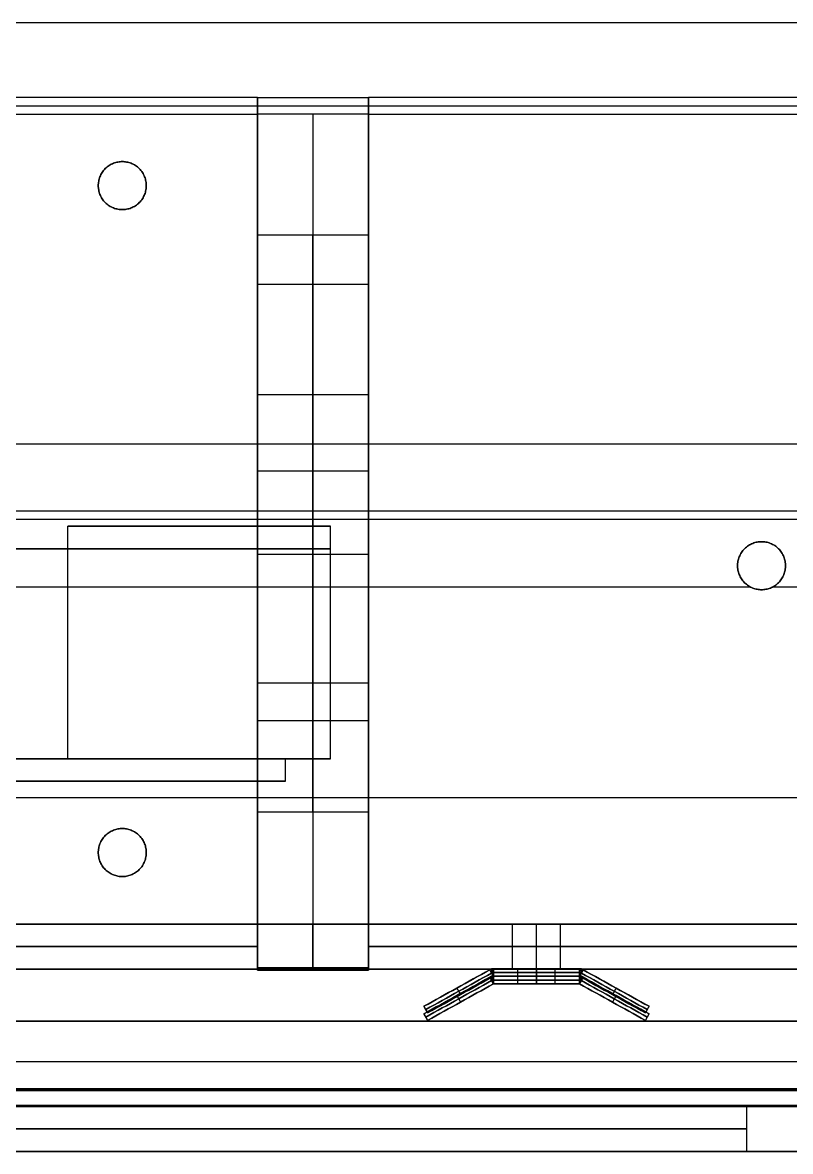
# Model space of a CAD drawing. Header units: millimetres. Extents: x 0 to 665, y 182 to 367.
# Drawn here: x 584.4 to 635.6, y 226.6 to 301.8 of the extents above; entities that cross this region are included whole.
import ezdxf

# ---------------------------------------------------------------- set-up
doc = ezdxf.new("R2010")
doc.units = ezdxf.units.MM
doc.header["$MEASUREMENT"] = 0
for name, color, linetype, true_color in [('Display Bracket', 254, 'Continuous', 0xd1d1ff), ('Inner Mount$booleaned (inner mount)', 18, 'Continuous', 0x000000), ('Outer Case$booleaned (outer)', 251, 'Continuous', 0x4a4a4a), ('Raspberry Pi', 128, 'Continuous', 0x005431), ('Screen', 178, 'Continuous', 0x000054)]:
    doc.layers.add(name, color=color, linetype=linetype, true_color=true_color)

msp = doc.modelspace()

# ---------------------------------------------------------------- linework, layer by layer
at = {"layer": 'Display Bracket'}
for p, q in [((615.644, 238.751, -31.5), (615.78, 238.505, -31.5)), ((615.659, 238.755, -38.5), (615.659, 238.473, -38.5)), ((621.658, 238.751, -38.5), (621.521, 238.505, -38.5)), ((621.643, 238.755, -31.5), (621.643, 238.473, -31.5)), ((615.78, 238.505, -38.5), (615.642, 238.505, -38.5)), ((615.78, 238.005, 27.5), (615.642, 238.005, 27.5)), ((615.644, 238.251, 34.5), (615.78, 238.005, 34.5)), ((615.659, 238.473, -31.5), (615.78, 238.541, -31.5)), ((615.659, 238.255, 27.5), (615.659, 237.973, 27.5)), ((615.659, 237.973, 34.5), (615.78, 238.041, 34.5)), ((621.643, 238.473, -38.5), (621.521, 238.541, -38.5)), ((621.521, 238.505, -31.5), (621.66, 238.505, -31.5)), ((621.658, 238.251, 27.5), (621.521, 238.005, 27.5)), ((621.643, 237.973, 27.5), (621.521, 238.041, 27.5)), ((621.521, 238.005, 34.5), (621.66, 238.005, 34.5)), ((621.643, 238.255, 34.5), (621.643, 237.973, 34.5))]:
    msp.add_line(p, q, dxfattribs=at)
for points, degree in [([(611.151, 236.255, -35), (612.651, 237.088, -35), (614.151, 237.922, -35), (615.651, 238.755, -35)], 3), ([(611.151, 236.255, -31.5), (612.613, 237.067, -31.5), (614.075, 237.88, -31.5), (615.538, 238.692, -31.5)], 3), ([(615.538, 238.692, -38.5), (614.075, 237.88, -38.5), (612.613, 237.067, -38.5), (611.151, 236.255, -38.5)], 3), ([(615.651, 238.755, -38.5), (615.613, 238.734, -38.5), (615.575, 238.713, -38.5), (615.538, 238.692, -38.5)], 3), ([(615.538, 238.692, -31.5), (615.575, 238.713, -31.5), (615.613, 238.734, -31.5), (615.651, 238.755, -31.5)], 3), ([(615.538, 238.692, -31.5), (615.659, 238.473, -31.5), (615.78, 238.255, -31.5)], 2), ([(615.78, 238.255, -38.5), (615.659, 238.473, -38.5), (615.538, 238.692, -38.5)], 2), ([(615.651, 238.755, -31.5), (615.694, 238.755, -31.5), (615.737, 238.755, -31.5), (615.78, 238.755, -31.5)], 3), ([(615.651, 238.755, -31.5), (615.651, 238.755, -35), (615.651, 238.755, -38.5)], 2), ([(615.78, 238.755, -38.5), (615.737, 238.755, -38.5), (615.694, 238.755, -38.5), (615.651, 238.755, -38.5)], 3), ([(615.651, 238.755, -35), (616.234, 238.755, -35), (616.818, 238.755, -35), (617.401, 238.755, -35)], 3), ([(615.78, 238.755, -31.5), (617.694, 238.755, -31.5), (619.608, 238.755, -31.5), (621.521, 238.755, -31.5)], 3), ([(615.78, 238.255, -31.5), (615.78, 238.505, -31.5), (615.78, 238.755, -31.5)], 2), ([(621.521, 238.755, -38.5), (619.608, 238.755, -38.5), (617.694, 238.755, -38.5), (615.78, 238.755, -38.5)], 3), ([(615.78, 238.755, -38.5), (615.78, 238.505, -38.5), (615.78, 238.255, -38.5)], 2), ([(617.401, 238.255, -35), (617.401, 238.505, -35), (617.401, 238.755, -35)], 2), ([(618.651, 238.755, -31.5), (618.651, 238.755, -32.625), (618.651, 238.755, -33.75)], 2), ([(618.651, 238.755, -36.25), (618.651, 238.755, -37.375), (618.651, 238.755, -38.5)], 2), ([(618.651, 238.755, -31.5), (618.651, 238.505, -31.5), (618.651, 238.255, -31.5)], 2), ([(618.651, 238.755, -38.5), (618.651, 238.505, -38.5), (618.651, 238.255, -38.5)], 2), ([(618.651, 238.255, -36.25), (618.651, 238.505, -36.25), (618.651, 238.755, -36.25)], 2), ([(618.651, 238.255, -33.75), (618.651, 238.505, -33.75), (618.651, 238.755, -33.75)], 2), ([(619.901, 238.755, -35), (620.484, 238.755, -35), (621.068, 238.755, -35), (621.651, 238.755, -35)], 3), ([(619.901, 238.255, -35), (619.901, 238.505, -35), (619.901, 238.755, -35)], 2), ([(621.651, 238.755, -38.5), (621.608, 238.755, -38.5), (621.565, 238.755, -38.5), (621.521, 238.755, -38.5)], 3), ([(621.521, 238.755, -31.5), (621.565, 238.755, -31.5), (621.608, 238.755, -31.5), (621.651, 238.755, -31.5)], 3), ([(621.521, 238.755, -31.5), (621.521, 238.505, -31.5), (621.521, 238.255, -31.5)], 2), ([(621.521, 238.255, -38.5), (621.521, 238.505, -38.5), (621.521, 238.755, -38.5)], 2), ([(621.521, 238.255, -31.5), (621.643, 238.473, -31.5), (621.764, 238.692, -31.5)], 2), ([(621.764, 238.692, -38.5), (621.643, 238.473, -38.5), (621.521, 238.255, -38.5)], 2), ([(621.651, 238.755, -31.5), (621.689, 238.734, -31.5), (621.726, 238.713, -31.5), (621.764, 238.692, -31.5)], 3), ([(621.651, 238.755, -31.5), (621.651, 238.755, -35), (621.651, 238.755, -38.5)], 2), ([(621.764, 238.692, -38.5), (621.726, 238.713, -38.5), (621.689, 238.734, -38.5), (621.651, 238.755, -38.5)], 3), ([(621.651, 238.755, -35), (623.151, 237.922, -35), (624.651, 237.088, -35), (626.151, 236.255, -35)], 3), ([(621.764, 238.692, -31.5), (623.226, 237.88, -31.5), (624.689, 237.067, -31.5), (626.151, 236.255, -31.5)], 3), ([(626.151, 236.255, -38.5), (624.689, 237.067, -38.5), (623.226, 237.88, -38.5), (621.764, 238.692, -38.5)], 3), ([(611.151, 235.755, 31), (612.651, 236.588, 31), (614.151, 237.422, 31), (615.651, 238.255, 31)], 3), ([(611.151, 235.755, 34.5), (612.613, 236.567, 34.5), (614.075, 237.38, 34.5), (615.538, 238.192, 34.5)], 3), ([(615.538, 238.192, 27.5), (614.075, 237.38, 27.5), (612.613, 236.567, 27.5), (611.151, 235.755, 27.5)], 3), ([(611.272, 236.036, -31.5), (612.735, 236.849, -31.5), (614.197, 237.661, -31.5), (615.659, 238.473, -31.5)], 3), ([(615.659, 238.473, -38.5), (614.197, 237.661, -38.5), (612.735, 236.849, -38.5), (611.272, 236.036, -38.5)], 3), ([(611.272, 235.536, 34.5), (612.735, 236.349, 34.5), (614.197, 237.161, 34.5), (615.659, 237.973, 34.5)], 3), ([(615.659, 237.973, 27.5), (614.197, 237.161, 27.5), (612.735, 236.349, 27.5), (611.272, 235.536, 27.5)], 3), ([(611.394, 235.818, -31.5), (612.856, 236.63, -31.5), (614.318, 237.443, -31.5), (615.78, 238.255, -31.5)], 3), ([(615.78, 238.255, -38.5), (614.318, 237.443, -38.5), (612.856, 236.63, -38.5), (611.394, 235.818, -38.5)], 3), ([(611.394, 235.818, -35), (612.856, 236.63, -35), (614.318, 237.443, -35), (615.78, 238.255, -35)], 3), ([(615.651, 238.255, 27.5), (615.613, 238.234, 27.5), (615.575, 238.213, 27.5), (615.538, 238.192, 27.5)], 3), ([(615.538, 238.192, 34.5), (615.575, 238.213, 34.5), (615.613, 238.234, 34.5), (615.651, 238.255, 34.5)], 3), ([(615.538, 238.192, 34.5), (615.659, 237.973, 34.5), (615.78, 237.755, 34.5)], 2), ([(615.78, 237.755, 27.5), (615.659, 237.973, 27.5), (615.538, 238.192, 27.5)], 2), ([(615.651, 238.255, 34.5), (615.694, 238.255, 34.5), (615.737, 238.255, 34.5), (615.78, 238.255, 34.5)], 3), ([(615.651, 238.255, 34.5), (615.651, 238.255, 31), (615.651, 238.255, 27.5)], 2), ([(615.78, 238.255, 27.5), (615.737, 238.255, 27.5), (615.694, 238.255, 27.5), (615.651, 238.255, 27.5)], 3), ([(615.651, 238.255, 31), (616.234, 238.255, 31), (616.818, 238.255, 31), (617.401, 238.255, 31)], 3), ([(615.78, 238.505, -31.5), (617.694, 238.505, -31.5), (619.608, 238.505, -31.5), (621.521, 238.505, -31.5)], 3), ([(621.521, 238.505, -38.5), (619.608, 238.505, -38.5), (617.694, 238.505, -38.5), (615.78, 238.505, -38.5)], 3), ([(615.78, 238.255, -31.5), (615.78, 238.255, -35), (615.78, 238.255, -38.5)], 2), ([(615.78, 238.255, -31.5), (617.694, 238.255, -31.5), (619.608, 238.255, -31.5), (621.521, 238.255, -31.5)], 3), ([(621.521, 238.255, -38.5), (619.608, 238.255, -38.5), (617.694, 238.255, -38.5), (615.78, 238.255, -38.5)], 3), ([(615.78, 238.255, -35), (616.321, 238.255, -35), (616.861, 238.255, -35), (617.401, 238.255, -35)], 3), ([(615.78, 238.255, 34.5), (617.694, 238.255, 34.5), (619.608, 238.255, 34.5), (621.521, 238.255, 34.5)], 3), ([(615.78, 237.755, 34.5), (615.78, 238.005, 34.5), (615.78, 238.255, 34.5)], 2), ([(621.521, 238.255, 27.5), (619.608, 238.255, 27.5), (617.694, 238.255, 27.5), (615.78, 238.255, 27.5)], 3), ([(615.78, 238.255, 27.5), (615.78, 238.005, 27.5), (615.78, 237.755, 27.5)], 2), ([(615.78, 238.005, 34.5), (617.694, 238.005, 34.5), (619.608, 238.005, 34.5), (621.521, 238.005, 34.5)], 3), ([(621.521, 238.005, 27.5), (619.608, 238.005, 27.5), (617.694, 238.005, 27.5), (615.78, 238.005, 27.5)], 3), ([(617.401, 237.755, 31), (617.401, 238.005, 31), (617.401, 238.255, 31)], 2), ([(618.651, 238.255, -31.5), (618.651, 238.255, -32.625), (618.651, 238.255, -33.75)], 2), ([(618.651, 238.255, -36.25), (618.651, 238.255, -37.375), (618.651, 238.255, -38.5)], 2), ([(618.651, 238.255, 34.5), (618.651, 238.255, 33.375), (618.651, 238.255, 32.25)], 2), ([(618.651, 238.255, 29.75), (618.651, 238.255, 28.625), (618.651, 238.255, 27.5)], 2), ([(618.651, 238.255, 34.5), (618.651, 238.005, 34.5), (618.651, 237.755, 34.5)], 2), ([(618.651, 238.255, 27.5), (618.651, 238.005, 27.5), (618.651, 237.755, 27.5)], 2), ([(618.651, 237.755, 29.75), (618.651, 238.005, 29.75), (618.651, 238.255, 29.75)], 2), ([(618.651, 237.755, 32.25), (618.651, 238.005, 32.25), (618.651, 238.255, 32.25)], 2), ([(619.901, 238.255, -35), (620.441, 238.255, -35), (620.981, 238.255, -35), (621.521, 238.255, -35)], 3), ([(619.901, 238.255, 31), (620.484, 238.255, 31), (621.068, 238.255, 31), (621.651, 238.255, 31)], 3), ([(619.901, 237.755, 31), (619.901, 238.005, 31), (619.901, 238.255, 31)], 2), ([(621.521, 238.255, -31.5), (621.521, 238.255, -35), (621.521, 238.255, -38.5)], 2), ([(625.908, 235.818, -38.5), (624.446, 236.63, -38.5), (622.984, 237.443, -38.5), (621.521, 238.255, -38.5)], 3), ([(621.521, 238.255, -31.5), (622.984, 237.443, -31.5), (624.446, 236.63, -31.5), (625.908, 235.818, -31.5)], 3), ([(621.521, 238.255, -35), (622.984, 237.443, -35), (624.446, 236.63, -35), (625.908, 235.818, -35)], 3), ([(621.651, 238.255, 27.5), (621.608, 238.255, 27.5), (621.565, 238.255, 27.5), (621.521, 238.255, 27.5)], 3), ([(621.521, 238.255, 34.5), (621.565, 238.255, 34.5), (621.608, 238.255, 34.5), (621.651, 238.255, 34.5)], 3), ([(621.521, 238.255, 34.5), (621.521, 238.005, 34.5), (621.521, 237.755, 34.5)], 2), ([(621.521, 237.755, 27.5), (621.521, 238.005, 27.5), (621.521, 238.255, 27.5)], 2), ([(621.521, 237.755, 34.5), (621.643, 237.973, 34.5), (621.764, 238.192, 34.5)], 2), ([(621.764, 238.192, 27.5), (621.643, 237.973, 27.5), (621.521, 237.755, 27.5)], 2), ([(621.643, 238.473, -31.5), (623.105, 237.661, -31.5), (624.567, 236.849, -31.5), (626.03, 236.036, -31.5)], 3), ([(626.03, 236.036, -38.5), (624.567, 236.849, -38.5), (623.105, 237.661, -38.5), (621.643, 238.473, -38.5)], 3), ([(621.643, 237.973, 34.5), (623.105, 237.161, 34.5), (624.567, 236.349, 34.5), (626.03, 235.536, 34.5)], 3), ([(626.03, 235.536, 27.5), (624.567, 236.349, 27.5), (623.105, 237.161, 27.5), (621.643, 237.973, 27.5)], 3), ([(621.651, 238.255, 34.5), (621.689, 238.234, 34.5), (621.726, 238.213, 34.5), (621.764, 238.192, 34.5)], 3), ([(621.651, 238.255, 34.5), (621.651, 238.255, 31), (621.651, 238.255, 27.5)], 2), ([(621.764, 238.192, 27.5), (621.726, 238.213, 27.5), (621.689, 238.234, 27.5), (621.651, 238.255, 27.5)], 3), ([(621.651, 238.255, 31), (623.151, 237.422, 31), (624.651, 236.588, 31), (626.151, 235.755, 31)], 3), ([(621.764, 238.192, 34.5), (623.226, 237.38, 34.5), (624.689, 236.567, 34.5), (626.151, 235.755, 34.5)], 3), ([(626.151, 235.755, 27.5), (624.689, 236.567, 27.5), (623.226, 237.38, 27.5), (621.764, 238.192, 27.5)], 3), ([(611.394, 235.318, 34.5), (612.856, 236.13, 34.5), (614.318, 236.943, 34.5), (615.78, 237.755, 34.5)], 3), ([(615.78, 237.755, 27.5), (614.318, 236.943, 27.5), (612.856, 236.13, 27.5), (611.394, 235.318, 27.5)], 3), ([(611.394, 235.318, 31), (612.856, 236.13, 31), (614.318, 236.943, 31), (615.78, 237.755, 31)], 3), ([(613.344, 237.473, -31.5), (613.466, 237.255, -31.5), (613.587, 237.036, -31.5)], 2), ([(613.344, 237.473, -38.5), (613.466, 237.255, -38.5), (613.587, 237.036, -38.5)], 2), ([(613.401, 237.505, -31.5), (613.401, 237.505, -35), (613.401, 237.505, -38.5)], 2), ([(613.644, 237.068, -31.5), (613.644, 237.068, -35), (613.644, 237.068, -38.5)], 2), ([(615.78, 237.755, 34.5), (615.78, 237.755, 31), (615.78, 237.755, 27.5)], 2), ([(615.78, 237.755, 34.5), (617.694, 237.755, 34.5), (619.608, 237.755, 34.5), (621.521, 237.755, 34.5)], 3), ([(621.521, 237.755, 27.5), (619.608, 237.755, 27.5), (617.694, 237.755, 27.5), (615.78, 237.755, 27.5)], 3), ([(615.78, 237.755, 31), (616.321, 237.755, 31), (616.861, 237.755, 31), (617.401, 237.755, 31)], 3), ([(618.651, 237.755, 34.5), (618.651, 237.755, 33.375), (618.651, 237.755, 32.25)], 2), ([(618.651, 237.755, 29.75), (618.651, 237.755, 28.625), (618.651, 237.755, 27.5)], 2), ([(619.901, 237.755, 31), (620.441, 237.755, 31), (620.981, 237.755, 31), (621.521, 237.755, 31)], 3), ([(621.521, 237.755, 34.5), (621.521, 237.755, 31), (621.521, 237.755, 27.5)], 2), ([(625.908, 235.318, 27.5), (624.446, 236.13, 27.5), (622.984, 236.943, 27.5), (621.521, 237.755, 27.5)], 3), ([(621.521, 237.755, 34.5), (622.984, 236.943, 34.5), (624.446, 236.13, 34.5), (625.908, 235.318, 34.5)], 3), ([(621.521, 237.755, 31), (622.984, 236.943, 31), (624.446, 236.13, 31), (625.908, 235.318, 31)], 3), ([(623.658, 237.068, -31.5), (623.658, 237.068, -35), (623.658, 237.068, -38.5)], 2), ([(623.958, 237.473, -31.5), (623.836, 237.255, -31.5), (623.715, 237.036, -31.5)], 2), ([(623.958, 237.473, -38.5), (623.836, 237.255, -38.5), (623.715, 237.036, -38.5)], 2), ([(623.901, 237.505, -31.5), (623.901, 237.505, -35), (623.901, 237.505, -38.5)], 2), ([(613.344, 236.973, 34.5), (613.466, 236.755, 34.5), (613.587, 236.536, 34.5)], 2), ([(613.344, 236.973, 27.5), (613.466, 236.755, 27.5), (613.587, 236.536, 27.5)], 2), ([(613.401, 237.005, 34.5), (613.401, 237.005, 31), (613.401, 237.005, 27.5)], 2), ([(613.644, 236.568, 34.5), (613.644, 236.568, 31), (613.644, 236.568, 27.5)], 2), ([(623.658, 236.568, 34.5), (623.658, 236.568, 31), (623.658, 236.568, 27.5)], 2), ([(623.958, 236.973, 34.5), (623.836, 236.755, 34.5), (623.715, 236.536, 34.5)], 2), ([(623.958, 236.973, 27.5), (623.836, 236.755, 27.5), (623.715, 236.536, 27.5)], 2), ([(623.901, 237.005, 34.5), (623.901, 237.005, 31), (623.901, 237.005, 27.5)], 2), ([(611.151, 236.255, -38.5), (611.151, 236.255, -35), (611.151, 236.255, -31.5)], 2), ([(611.151, 236.255, -31.5), (611.272, 236.036, -31.5), (611.394, 235.818, -31.5)], 2), ([(611.394, 235.818, -38.5), (611.272, 236.036, -38.5), (611.151, 236.255, -38.5)], 2), ([(611.151, 236.255, -35), (611.272, 236.036, -35), (611.394, 235.818, -35)], 2), ([(611.151, 235.755, 27.5), (611.151, 235.755, 31), (611.151, 235.755, 34.5)], 2), ([(611.151, 235.755, 34.5), (611.272, 235.536, 34.5), (611.394, 235.318, 34.5)], 2), ([(611.394, 235.318, 27.5), (611.272, 235.536, 27.5), (611.151, 235.755, 27.5)], 2), ([(611.151, 235.755, 31), (611.272, 235.536, 31), (611.394, 235.318, 31)], 2), ([(611.272, 236.036, -38.5), (611.272, 236.036, -35), (611.272, 236.036, -31.5)], 2), ([(611.272, 235.536, 27.5), (611.272, 235.536, 31), (611.272, 235.536, 34.5)], 2), ([(611.394, 235.818, -38.5), (611.394, 235.818, -35), (611.394, 235.818, -31.5)], 2), ([(626.151, 236.255, -31.5), (626.03, 236.036, -31.5), (625.908, 235.818, -31.5)], 2), ([(626.151, 236.255, -38.5), (626.03, 236.036, -38.5), (625.908, 235.818, -38.5)], 2), ([(626.151, 236.255, -35), (626.03, 236.036, -35), (625.908, 235.818, -35)], 2), ([(625.908, 235.818, -31.5), (625.908, 235.818, -35), (625.908, 235.818, -38.5)], 2), ([(626.151, 235.755, 34.5), (626.03, 235.536, 34.5), (625.908, 235.318, 34.5)], 2), ([(626.151, 235.755, 27.5), (626.03, 235.536, 27.5), (625.908, 235.318, 27.5)], 2), ([(626.151, 235.755, 31), (626.03, 235.536, 31), (625.908, 235.318, 31)], 2), ([(626.03, 236.036, -31.5), (626.03, 236.036, -35), (626.03, 236.036, -38.5)], 2), ([(626.03, 235.536, 34.5), (626.03, 235.536, 31), (626.03, 235.536, 27.5)], 2), ([(626.151, 236.255, -31.5), (626.151, 236.255, -35), (626.151, 236.255, -38.5)], 2), ([(626.151, 235.755, 34.5), (626.151, 235.755, 31), (626.151, 235.755, 27.5)], 2), ([(638.651, 235.255, -50.5), (555.151, 235.255, -50.5), (471.651, 235.255, -50.5)], 2), ([(471.651, 235.255, 50.5), (555.151, 235.255, 50.5), (638.651, 235.255, 50.5)], 2), ([(611.394, 235.318, 27.5), (611.394, 235.318, 31), (611.394, 235.318, 34.5)], 2), ([(625.908, 235.318, 34.5), (625.908, 235.318, 31), (625.908, 235.318, 27.5)], 2), ([(638.651, 230.755, -50.5), (555.151, 230.755, -50.5), (471.651, 230.755, -50.5)], 2), ([(471.651, 230.755, 50.5), (555.151, 230.755, 50.5), (638.651, 230.755, 50.5)], 2)]:
    msp.add_open_spline(points, degree=degree, dxfattribs=at)
at = {"layer": 'Display Bracket', "extrusion": (0, -1, 0)}
for points, weights, knots in [([(617.401, 238.755, -35), (617.401, 238.755, -36.25), (618.651, 238.755, -36.25), (619.901, 238.755, -36.25), (619.901, 238.755, -35), (619.901, 238.755, -33.75), (618.651, 238.755, -33.75), (617.401, 238.755, -33.75), (617.401, 238.755, -35)], [0.999999860338, 0.707106851018, 1, 0.707106781187, 1, 0.707106781187, 1, 0.707106781187, 1], [-7.853982, -7.853982, -7.853982, -5.890487, -5.890487, -3.926991, -3.926991, -1.963496, -1.963496, 0, 0, 0]), ([(617.401, 238.255, -35), (617.401, 238.255, -36.25), (618.651, 238.255, -36.25), (619.901, 238.255, -36.25), (619.901, 238.255, -35), (619.901, 238.255, -33.75), (618.651, 238.255, -33.75), (617.401, 238.255, -33.75), (617.401, 238.255, -35)], [1, 0.707106781187, 1, 0.707106781187, 1, 0.707106781187, 1, 0.707106781187, 1], [-7.853982, -7.853982, -7.853982, -5.890486, -5.890486, -3.926991, -3.926991, -1.963495, -1.963495, 0, 0, 0]), ([(617.401, 238.255, 31), (617.401, 238.255, 29.75), (618.651, 238.255, 29.75), (619.901, 238.255, 29.75), (619.901, 238.255, 31), (619.901, 238.255, 32.25), (618.651, 238.255, 32.25), (617.401, 238.255, 32.25), (617.401, 238.255, 31)], [0.999999860338, 0.707106851018, 1, 0.707106781187, 1, 0.707106781187, 1, 0.707106781187, 1], [-7.853982, -7.853982, -7.853982, -5.890487, -5.890487, -3.926991, -3.926991, -1.963496, -1.963496, 0, 0, 0])]:
    msp.add_rational_spline(points, weights, degree=2, knots=knots, dxfattribs=at)
at = {"layer": 'Display Bracket', "extrusion": (0, -1, -1.13687e-14)}
msp.add_rational_spline([(617.401, 237.755, 31), (617.401, 237.755, 29.75), (618.651, 237.755, 29.75), (619.901, 237.755, 29.75), (619.901, 237.755, 31), (619.901, 237.755, 32.25), (618.651, 237.755, 32.25), (617.401, 237.755, 32.25), (617.401, 237.755, 31)], [1, 0.707106781187, 1, 0.707106781187, 1, 0.707106781187, 1, 0.707106781187, 1], degree=2, knots=[-7.853982, -7.853982, -7.853982, -5.890486, -5.890486, -3.926991, -3.926991, -1.963495, -1.963495, 0, 0, 0], dxfattribs=at)
at = {"layer": 'Inner Mount$booleaned (inner mount)'}
for p, q in [((600.054, 284.386, -6.5), (600.054, 276.536, -6.5)), ((607.457, 284.386, -6.5), (607.457, 276.536, -6.5)), ((481.651, 269.284, -63.5), (600.054, 269.284, -63.5)), ((568.951, 268.735, -58.5), (600.054, 268.735, -58.5)), ((600.054, 269.284, -63.5), (607.457, 269.284, -63.5)), ((600.054, 268.735, -58.5), (607.457, 268.735, -58.5)), ((607.457, 269.284, -63.5), (638.651, 269.284, -63.5)), ((607.457, 268.735, -58.5), (638.651, 268.735, -58.5)), ((600.054, 267.745, 50.5), (600.054, 267.745, 34.474)), ((607.457, 267.745, 50.5), (607.457, 267.745, 34.474)), ((600.054, 249.228, -6.5), (600.054, 238.738, -6.5)), ((607.457, 249.228, -6.5), (607.457, 241.738, -6.5)), ((607.457, 241.738, -6.5), (638.651, 241.738, -6.5)), ((607.457, 238.738, -6.5), (638.651, 238.738, -6.5)), ((607.457, 238.738, -6.5), (607.457, 238.738, -6.5))]:
    msp.add_line(p, q, dxfattribs=at)
for points in [[(600.054, 296.83, -63.5), (540.853, 296.83, -63.5), (481.651, 296.83, -63.5)], [(600.054, 241.738, -63.5), (600.054, 269.284, -63.5), (600.054, 296.83, -63.5)], [(600.054, 296.83, -63.5), (600.054, 296.284, -61), (600.054, 295.738, -58.5)], [(600.054, 296.83, -63.5), (603.756, 296.83, -63.5), (607.457, 296.83, -63.5)], [(638.651, 296.83, -63.5), (623.054, 296.83, -63.5), (607.457, 296.83, -63.5)], [(607.457, 241.738, -63.5), (607.457, 269.284, -63.5), (607.457, 296.83, -63.5)], [(607.457, 296.83, -63.5), (607.457, 296.284, -61), (607.457, 295.738, -58.5)], [(481.651, 296.284, -61), (540.853, 296.284, -61), (600.054, 296.284, -61)], [(481.651, 295.738, -58.5), (540.853, 295.738, -58.5), (600.054, 295.738, -58.5)], [(600.054, 296.284, -61), (603.756, 296.284, -61), (607.457, 296.284, -61)], [(600.054, 287.692, -58.5), (600.054, 291.715, -58.5), (600.054, 295.738, -58.5)], [(607.457, 295.738, -58.5), (603.756, 295.738, -58.5), (600.054, 295.738, -58.5)], [(600.054, 295.738, -58.5), (600.054, 283.84, -4), (600.054, 271.943, 50.5)], [(603.756, 295.738, -58.5), (603.756, 283.84, -4), (603.756, 271.943, 50.5)], [(607.457, 296.284, -61), (623.054, 296.284, -61), (638.651, 296.284, -61)], [(607.457, 287.692, -58.5), (607.457, 291.715, -58.5), (607.457, 295.738, -58.5)], [(607.457, 295.738, -58.5), (623.054, 295.738, -58.5), (638.651, 295.738, -58.5)], [(607.457, 295.738, -58.5), (607.457, 283.84, -4), (607.457, 271.943, 50.5)], [(591.046, 292.565, -58.5), (591.046, 292.565, -61), (591.046, 292.565, -63.5)], [(589.446, 290.965, -58.5), (589.446, 290.965, -61), (589.446, 290.965, -63.5)], [(592.646, 290.965, -58.5), (592.646, 290.965, -61), (592.646, 290.965, -63.5)], [(591.046, 289.365, -58.5), (591.046, 289.365, -61), (591.046, 289.365, -63.5)], [(600.054, 266.405, 40.722), (600.054, 277.048, -8.889), (600.054, 287.692, -58.5)], [(600.054, 287.692, -58.5), (603.756, 287.692, -58.5), (607.457, 287.692, -58.5)], [(600.054, 287.692, -58.5), (600.054, 268.46, -58.5), (600.054, 249.228, -58.5)], [(603.756, 266.405, 40.722), (603.756, 277.048, -8.889), (603.756, 287.692, -58.5)], [(607.457, 266.405, 40.722), (607.457, 277.048, -8.889), (607.457, 287.692, -58.5)], [(607.457, 287.692, -58.5), (607.457, 268.46, -58.5), (607.457, 249.228, -58.5)], [(600.054, 284.386, -6.5), (603.756, 284.386, -6.5), (607.457, 284.386, -6.5)], [(600.054, 277.048, -8.889), (603.756, 277.048, -8.889), (607.457, 277.048, -8.889)], [(600.054, 271.943, 50.5), (603.756, 271.943, 50.5), (607.457, 271.943, 50.5)], [(600.054, 271.943, 50.5), (600.054, 256.84, 50.5), (600.054, 241.738, 50.5)], [(603.756, 271.943, 50.5), (603.756, 256.84, 50.5), (603.756, 241.738, 50.5)], [(607.457, 271.943, 50.5), (607.457, 256.84, 50.5), (607.457, 241.738, 50.5)], [(633.651, 267.228, -58.5), (633.651, 267.228, -61), (633.651, 267.228, -63.5)], [(600.054, 249.228, 40.5), (600.054, 257.816, 40.611), (600.054, 266.405, 40.722)], [(600.054, 266.405, 40.722), (603.756, 266.405, 40.722), (607.457, 266.405, 40.722)], [(603.756, 249.228, 40.5), (603.756, 257.816, 40.611), (603.756, 266.405, 40.722)], [(607.457, 249.228, 40.5), (607.457, 257.816, 40.611), (607.457, 266.405, 40.722)], [(632.051, 265.628, -58.5), (632.051, 265.628, -61), (632.051, 265.628, -63.5)], [(635.251, 265.628, -58.5), (635.251, 265.628, -61), (635.251, 265.628, -63.5)], [(633.651, 264.028, -58.5), (633.651, 264.028, -61), (633.651, 264.028, -63.5)], [(600.054, 257.816, 40.611), (603.756, 257.816, 40.611), (607.457, 257.816, 40.611)], [(600.054, 255.302, 50.5), (603.756, 255.302, 50.5), (607.457, 255.302, 50.5)], [(600.054, 249.228, 40.5), (603.756, 249.228, 40.5), (607.457, 249.228, 40.5)], [(600.054, 249.228, -58.5), (600.054, 249.228, -9), (600.054, 249.228, 40.5)], [(600.054, 249.228, -58.5), (603.756, 249.228, -58.5), (607.457, 249.228, -58.5)], [(600.054, 241.738, -58.5), (600.054, 245.483, -58.5), (600.054, 249.228, -58.5)], [(600.054, 249.228, -9), (603.756, 249.228, -9), (607.457, 249.228, -9)], [(603.756, 249.228, -58.5), (603.756, 249.228, -9), (603.756, 249.228, 40.5)], [(607.457, 249.228, -58.5), (607.457, 249.228, -9), (607.457, 249.228, 40.5)], [(607.457, 241.738, -58.5), (607.457, 245.483, -58.5), (607.457, 249.228, -58.5)], [(591.046, 248.105, -58.5), (591.046, 248.105, -61), (591.046, 248.105, -63.5)], [(589.446, 246.505, -58.5), (589.446, 246.505, -61), (589.446, 246.505, -63.5)], [(592.646, 246.505, -58.5), (592.646, 246.505, -61), (592.646, 246.505, -63.5)], [(591.046, 244.905, -58.5), (591.046, 244.905, -61), (591.046, 244.905, -63.5)], [(481.651, 241.738, 50.5), (540.853, 241.738, 50.5), (600.054, 241.738, 50.5)], [(600.054, 241.738, -63.5), (540.853, 241.738, -63.5), (481.651, 241.738, -63.5)], [(502.845, 241.738, -50.5), (551.449, 241.738, -50.5), (600.054, 241.738, -50.5)], [(600.054, 241.738, 30.5), (551.449, 241.738, 30.5), (502.845, 241.738, 30.5)], [(600.054, 241.738, -58.5), (584.503, 241.738, -58.5), (568.951, 241.738, -58.5)], [(600.054, 238.816, -63.5), (600.054, 240.277, -63.5), (600.054, 241.738, -63.5)], [(600.054, 241.738, 50.5), (603.756, 241.738, 50.5), (607.457, 241.738, 50.5)], [(600.054, 241.738, 30.5), (600.054, 240.238, 30.5), (600.054, 238.738, 30.5)], [(600.054, 238.798, -50.5), (600.054, 240.268, -50.5), (600.054, 241.738, -50.5)], [(600.054, 241.738, 50.5), (600.054, 241.738, 40.5), (600.054, 241.738, 30.5)], [(600.054, 241.738, -50.5), (600.054, 241.738, -54.5), (600.054, 241.738, -58.5)], [(600.054, 241.738, 50.5), (600.054, 240.238, 50.5), (600.054, 238.738, 50.5)], [(607.457, 241.738, -63.5), (603.756, 241.738, -63.5), (600.054, 241.738, -63.5)], [(603.756, 238.816, -63.5), (603.756, 240.277, -63.5), (603.756, 241.738, -63.5)], [(603.756, 241.738, 50.5), (603.756, 240.238, 50.5), (603.756, 238.738, 50.5)], [(607.457, 238.816, -63.5), (607.457, 240.277, -63.5), (607.457, 241.738, -63.5)], [(607.457, 241.738, -50.5), (607.457, 241.738, -10), (607.457, 241.738, 30.5)], [(607.457, 241.738, 50.5), (607.457, 241.738, 40.5), (607.457, 241.738, 30.5)], [(607.457, 241.738, -50.5), (607.457, 241.738, -54.5), (607.457, 241.738, -58.5)], [(607.457, 241.738, 50.5), (607.457, 240.238, 50.5), (607.457, 238.738, 50.5)], [(607.457, 241.738, 50.5), (623.054, 241.738, 50.5), (638.651, 241.738, 50.5)], [(638.651, 241.738, -58.5), (623.054, 241.738, -58.5), (607.457, 241.738, -58.5)], [(638.651, 241.738, -63.5), (623.054, 241.738, -63.5), (607.457, 241.738, -63.5)], [(617.051, 238.738, -35), (617.051, 240.238, -35), (617.051, 241.738, -35)], [(617.051, 238.738, 31), (617.051, 240.238, 31), (617.051, 241.738, 31)], [(618.651, 238.738, -33.4), (618.651, 240.238, -33.4), (618.651, 241.738, -33.4)], [(618.651, 238.738, -36.6), (618.651, 240.238, -36.6), (618.651, 241.738, -36.6)], [(618.651, 238.738, 32.6), (618.651, 240.238, 32.6), (618.651, 241.738, 32.6)], [(618.651, 238.738, 29.4), (618.651, 240.238, 29.4), (618.651, 241.738, 29.4)], [(620.251, 238.738, -35), (620.251, 240.238, -35), (620.251, 241.738, -35)], [(620.251, 238.738, 31), (620.251, 240.238, 31), (620.251, 241.738, 31)], [(600.054, 240.238, -63.5), (535.853, 240.238, -63.5), (471.651, 240.238, -63.5)], [(471.651, 240.238, 50.5), (535.853, 240.238, 50.5), (600.054, 240.238, 50.5)], [(600.054, 240.238, 30.5), (551.449, 240.238, 30.5), (502.845, 240.238, 30.5)], [(502.845, 240.238, -50.5), (551.449, 240.238, -50.5), (600.054, 240.238, -50.5)], [(607.457, 240.238, 50.5), (623.054, 240.238, 50.5), (638.651, 240.238, 50.5)], [(638.651, 240.238, -63.5), (623.054, 240.238, -63.5), (607.457, 240.238, -63.5)], [(638.651, 238.738, -63.5), (555.151, 238.738, -63.5), (471.651, 238.738, -63.5)], [(471.651, 238.738, 50.5), (535.853, 238.738, 50.5), (600.054, 238.738, 50.5)], [(502.845, 238.738, -50.5), (555.151, 238.738, -50.5), (607.457, 238.738, -50.5)], [(600.054, 238.738, 30.5), (551.449, 238.738, 30.5), (502.845, 238.738, 30.5)], [(607.457, 238.816, -63.5), (603.756, 238.816, -63.5), (600.054, 238.816, -63.5)], [(600.054, 238.661, 50.5), (600.054, 238.729), (600.054, 238.798, -50.5)], [(600.054, 238.798, -50.5), (603.756, 238.798, -50.5), (607.457, 238.798, -50.5)], [(600.054, 238.738, 50.5), (603.756, 238.738, 50.5), (607.457, 238.738, 50.5)], [(600.054, 238.738, 50.5), (600.054, 238.738, 40.5), (600.054, 238.738, 30.5)], [(600.054, 238.738, 50.5), (600.054, 238.699, 50.5), (600.054, 238.661, 50.5)], [(600.054, 238.738, -6.5), (603.756, 238.738, -6.5), (607.457, 238.738, -6.5)], [(600.054, 238.661, 50.5), (603.756, 238.661, 50.5), (607.457, 238.661, 50.5)], [(603.756, 238.661, 50.5), (603.756, 238.729), (603.756, 238.798, -50.5)], [(603.756, 238.738, 50.5), (603.756, 238.699, 50.5), (603.756, 238.661, 50.5)], [(607.457, 238.738, -50.5), (607.457, 238.768, -50.5), (607.457, 238.798, -50.5)], [(607.457, 238.798, -50.5), (607.457, 238.768, -28.5), (607.457, 238.738, -6.5)], [(607.457, 238.738, -10), (607.457, 238.74, -10), (607.457, 238.743, -10)], [(607.457, 238.661, 50.5), (607.457, 238.699, 22), (607.457, 238.738, -6.5)], [(607.457, 238.738, -50.5), (607.457, 238.738, -28.5), (607.457, 238.738, -6.5)], [(607.457, 238.738, -6.5), (607.457, 238.738, 12), (607.457, 238.738, 30.5)], [(607.457, 238.738, 50.5), (607.457, 238.738, 40.5), (607.457, 238.738, 30.5)], [(607.457, 238.738, 50.5), (607.457, 238.699, 50.5), (607.457, 238.661, 50.5)], [(607.457, 238.738, 50.5), (623.054, 238.738, 50.5), (638.651, 238.738, 50.5)]]:
    msp.add_open_spline(points, degree=2, dxfattribs=at)
for points, weights, knots in [([(592.646, 290.965, -63.5), (592.646, 289.365, -63.5), (591.046, 289.365, -63.5), (589.446, 289.365, -63.5), (589.446, 290.965, -63.5), (589.446, 292.565, -63.5), (591.046, 292.565, -63.5), (592.646, 292.565, -63.5), (592.646, 290.965, -63.5)], [1, 0.707106781187, 1, 0.707106781187, 1, 0.707106781187, 1, 0.707106781187, 1], [-10.053096, -10.053096, -10.053096, -7.539822, -7.539822, -5.026548, -5.026548, -2.513274, -2.513274, 0, 0, 0]), ([(592.646, 290.965, -58.5), (592.646, 292.565, -58.5), (591.046, 292.565, -58.5), (589.446, 292.565, -58.5), (589.446, 290.965, -58.5), (589.446, 289.365, -58.5), (591.046, 289.365, -58.5), (592.646, 289.365, -58.5), (592.646, 290.965, -58.5)], [0.999999860338, 0.707106851018, 1, 0.707106781187, 1, 0.707106781187, 1, 0.707106781187, 1], [0, 0, 0, 2.513274, 2.513274, 5.026548, 5.026548, 7.539822, 7.539822, 10.053096, 10.053096, 10.053096]), ([(635.251, 265.628, -63.5), (635.251, 264.028, -63.5), (633.651, 264.028, -63.5), (632.051, 264.028, -63.5), (632.051, 265.628, -63.5), (632.051, 267.228, -63.5), (633.651, 267.228, -63.5), (635.251, 267.228, -63.5), (635.251, 265.628, -63.5)], [1, 0.707106781187, 1, 0.707106781187, 1, 0.707106781187, 1, 0.707106781187, 1], [-10.053096, -10.053096, -10.053096, -7.539822, -7.539822, -5.026548, -5.026548, -2.513274, -2.513274, 0, 0, 0]), ([(635.251, 265.628, -58.5), (635.251, 267.228, -58.5), (633.651, 267.228, -58.5), (632.051, 267.228, -58.5), (632.051, 265.628, -58.5), (632.051, 264.028, -58.5), (633.651, 264.028, -58.5), (635.251, 264.028, -58.5), (635.251, 265.628, -58.5)], [1, 0.707106781187, 1, 0.707106781187, 1, 0.707106781187, 1, 0.707106781187, 1], [0, 0, 0, 2.513274, 2.513274, 5.026548, 5.026548, 7.539822, 7.539822, 10.053096, 10.053096, 10.053096]), ([(592.646, 246.505, -63.5), (592.646, 244.905, -63.5), (591.046, 244.905, -63.5), (589.446, 244.905, -63.5), (589.446, 246.505, -63.5), (589.446, 248.105, -63.5), (591.046, 248.105, -63.5), (592.646, 248.105, -63.5), (592.646, 246.505, -63.5)], [0.999999860338, 0.707106851018, 1, 0.707106781187, 1, 0.707106781187, 1, 0.707106920849, 0.999999720675], [-10.053096, -10.053096, -10.053096, -7.539823, -7.539823, -5.026548, -5.026548, -2.513273, -2.513273, 0, 0, 0]), ([(592.646, 246.505, -58.5), (592.646, 248.105, -58.5), (591.046, 248.105, -58.5), (589.446, 248.105, -58.5), (589.446, 246.505, -58.5), (589.446, 244.905, -58.5), (591.046, 244.905, -58.5), (592.646, 244.905, -58.5), (592.646, 246.505, -58.5)], [0.999999860338, 0.707106851018, 1, 0.707106781187, 1, 0.707106781187, 1, 0.707106920849, 0.999999720675], [0, 0, 0, 2.513274, 2.513274, 5.026549, 5.026549, 7.539823, 7.539823, 10.053096, 10.053096, 10.053096])]:
    msp.add_rational_spline(points, weights, degree=2, knots=knots, dxfattribs=at)
at = {"layer": 'Inner Mount$booleaned (inner mount)', "extrusion": (-8.88178e-15, -1, 0)}
msp.add_rational_spline([(617.051, 241.738, -35), (617.051, 241.738, -36.6), (618.651, 241.738, -36.6), (620.251, 241.738, -36.6), (620.251, 241.738, -35), (620.251, 241.738, -33.4), (618.651, 241.738, -33.4), (617.051, 241.738, -33.4), (617.051, 241.738, -35)], [1, 0.707106781187, 1, 0.707106781187, 1, 0.707106781187, 1, 0.707106781187, 1], degree=2, knots=[-10.053096, -10.053096, -10.053096, -7.539822, -7.539822, -5.026548, -5.026548, -2.513274, -2.513274, 0, 0, 0], dxfattribs=at)
at = {"layer": 'Inner Mount$booleaned (inner mount)', "extrusion": (0, -1, 0)}
for points in [[(617.051, 241.738, 31), (617.051, 241.738, 29.4), (618.651, 241.738, 29.4), (620.251, 241.738, 29.4), (620.251, 241.738, 31), (620.251, 241.738, 32.6), (618.651, 241.738, 32.6), (617.051, 241.738, 32.6), (617.051, 241.738, 31)], [(617.051, 238.738, -35), (617.051, 238.738, -36.6), (618.651, 238.738, -36.6), (620.251, 238.738, -36.6), (620.251, 238.738, -35), (620.251, 238.738, -33.4), (618.651, 238.738, -33.4), (617.051, 238.738, -33.4), (617.051, 238.738, -35)], [(617.051, 238.738, 31), (617.051, 238.738, 29.4), (618.651, 238.738, 29.4), (620.251, 238.738, 29.4), (620.251, 238.738, 31), (620.251, 238.738, 32.6), (618.651, 238.738, 32.6), (617.051, 238.738, 32.6), (617.051, 238.738, 31)]]:
    msp.add_rational_spline(points, [1, 0.707106781187, 1, 0.707106781187, 1, 0.707106781187, 1, 0.707106781187, 1], degree=2, knots=[-10.053096, -10.053096, -10.053096, -7.539822, -7.539822, -5.026548, -5.026548, -2.513274, -2.513274, 0, 0, 0], dxfattribs=at)
at = {"layer": 'Outer Case$booleaned (outer)'}
for p, q in [((632.914, 264.208, -65.5), (477.388, 264.208, -65.5)), ((632.914, 264.208, -68.5), (477.388, 264.208, -68.5)), ((658.651, 264.208, -65.5), (634.388, 264.208, -65.5)), ((655.651, 264.208, -68.5), (634.388, 264.208, -68.5)), ((658.651, 229.583, 1), (632.651, 229.583, 1)), ((658.651, 226.583, 1), (632.651, 226.583, 1))]:
    msp.add_line(p, q, dxfattribs=at)
for points in [[(448.651, 301.833, -67), (555.151, 301.833, -67), (661.651, 301.833, -67)], [(451.651, 301.833, -65.5), (555.151, 301.833, -65.5), (658.651, 301.833, -65.5)], [(454.651, 301.833, -68.5), (555.151, 301.833, -68.5), (655.651, 301.833, -68.5)], [(591.046, 292.565, -65.5), (591.046, 292.565, -67), (591.046, 292.565, -68.5)], [(589.446, 290.965, -65.5), (589.446, 290.965, -67), (589.446, 290.965, -68.5)], [(592.646, 290.965, -65.5), (592.646, 290.965, -67), (592.646, 290.965, -68.5)], [(591.046, 289.365, -65.5), (591.046, 289.365, -67), (591.046, 289.365, -68.5)], [(661.651, 273.723, 70.5), (555.151, 273.723, 70.5), (448.651, 273.723, 70.5)], [(661.651, 273.723, 69), (555.151, 273.723, 69), (448.651, 273.723, 69)], [(658.651, 273.723, 67.5), (555.151, 273.723, 67.5), (451.651, 273.723, 67.5)], [(633.651, 267.228, -65.5), (633.651, 267.228, -67), (633.651, 267.228, -68.5)], [(632.051, 265.628, -65.5), (632.051, 265.628, -67), (632.051, 265.628, -68.5)], [(635.251, 265.628, -65.5), (635.251, 265.628, -67), (635.251, 265.628, -68.5)], [(633.651, 264.028, -65.5), (633.651, 264.028, -67), (633.651, 264.028, -68.5)], [(661.651, 250.153, 70.5), (555.151, 250.153, 70.5), (448.651, 250.153, 70.5)], [(658.651, 250.153, 67.5), (555.151, 250.153, 67.5), (451.651, 250.153, 67.5)], [(591.046, 248.105, -65.5), (591.046, 248.105, -67), (591.046, 248.105, -68.5)], [(589.446, 246.505, -65.5), (589.446, 246.505, -67), (589.446, 246.505, -68.5)], [(592.646, 246.505, -65.5), (592.646, 246.505, -67), (592.646, 246.505, -68.5)], [(591.046, 244.905, -65.5), (591.046, 244.905, -67), (591.046, 244.905, -68.5)], [(454.651, 232.583, -74.442), (555.151, 232.583, -74.442), (655.651, 232.583, -74.442)], [(454.651, 232.583, -68.5), (555.151, 232.583, -68.5), (655.651, 232.583, -68.5)], [(454.651, 232.583, -71.442), (555.151, 232.583, -71.442), (655.651, 232.583, -71.442)], [(451.651, 229.583, -65.5), (555.151, 229.583, -65.5), (658.651, 229.583, -65.5)], [(454.651, 229.583, -74.442), (555.151, 229.583, -74.442), (655.651, 229.583, -74.442)], [(632.651, 229.583, -47.5), (555.151, 229.583, -47.5), (477.651, 229.583, -47.5)], [(477.651, 229.583, 39.5), (555.151, 229.583, 39.5), (632.651, 229.583, 39.5)], [(658.651, 229.583, 67.5), (616.91, 229.583, 67.5), (575.169, 229.583, 67.5)], [(632.651, 229.583, -47.5), (632.651, 228.083, -47.5), (632.651, 226.583, -47.5)], [(632.651, 229.583, 39.5), (632.651, 228.083, 39.5), (632.651, 226.583, 39.5)], [(632.651, 229.583, 39.5), (632.651, 229.583, -4), (632.651, 229.583, -47.5)], [(632.651, 229.583, -4), (632.651, 228.083, -4), (632.651, 226.583, -4)], [(632.651, 228.083, -47.5), (555.151, 228.083, -47.5), (477.651, 228.083, -47.5)], [(477.651, 228.083, 39.5), (555.151, 228.083, 39.5), (632.651, 228.083, 39.5)], [(632.651, 228.083, 39.5), (632.651, 228.083, -4), (632.651, 228.083, -47.5)], [(661.651, 226.583, -67), (555.151, 226.583, -67), (448.651, 226.583, -67)], [(658.651, 226.583, -65.5), (555.151, 226.583, -65.5), (451.651, 226.583, -65.5)], [(454.651, 226.583, -74.442), (555.151, 226.583, -74.442), (655.651, 226.583, -74.442)], [(661.651, 226.583, -68.442), (558.151, 226.583, -68.442), (454.651, 226.583, -68.442)], [(655.651, 226.583, -68.5), (555.151, 226.583, -68.5), (454.651, 226.583, -68.5)], [(454.651, 226.583, -71.442), (555.151, 226.583, -71.442), (655.651, 226.583, -71.442)], [(632.651, 226.583, -47.5), (555.151, 226.583, -47.5), (477.651, 226.583, -47.5)], [(477.651, 226.583, 39.5), (555.151, 226.583, 39.5), (632.651, 226.583, 39.5)], [(661.651, 226.583, 70.5), (618.41, 226.583, 70.5), (575.169, 226.583, 70.5)], [(658.651, 226.583, 67.5), (616.91, 226.583, 67.5), (575.169, 226.583, 67.5)], [(661.651, 226.583, 69), (618.41, 226.583, 69), (575.169, 226.583, 69)], [(632.651, 226.583, 39.5), (632.651, 226.583, -4), (632.651, 226.583, -47.5)]]:
    msp.add_open_spline(points, degree=2, dxfattribs=at)
for points, weights, knots in [([(592.646, 290.965, -65.5), (592.646, 292.565, -65.5), (591.046, 292.565, -65.5), (589.446, 292.565, -65.5), (589.446, 290.965, -65.5), (589.446, 289.365, -65.5), (591.046, 289.365, -65.5), (592.646, 289.365, -65.5), (592.646, 290.965, -65.5)], [0.999999860338, 0.707106851018, 1, 0.707106781187, 1, 0.707106781187, 1, 0.707106851018, 0.999999860338], [0, 0, 0, 2.513274, 2.513274, 5.026548, 5.026548, 7.539823, 7.539823, 10.053096, 10.053096, 10.053096]), ([(592.646, 290.965, -68.5), (592.646, 292.565, -68.5), (591.046, 292.565, -68.5), (589.446, 292.565, -68.5), (589.446, 290.965, -68.5), (589.446, 289.365, -68.5), (591.046, 289.365, -68.5), (592.646, 289.365, -68.5), (592.646, 290.965, -68.5)], [0.999999860338, 0.707106851018, 1, 0.707106781187, 1, 0.707106781187, 1, 0.707106851018, 0.999999860338], [0, 0, 0, 2.513274, 2.513274, 5.026548, 5.026548, 7.539823, 7.539823, 10.053096, 10.053096, 10.053096]), ([(635.251, 265.628, -65.5), (635.251, 267.228, -65.5), (633.651, 267.228, -65.5), (632.051, 267.228, -65.5), (632.051, 265.628, -65.5), (632.051, 264.028, -65.5), (633.651, 264.028, -65.5), (635.251, 264.028, -65.5), (635.251, 265.628, -65.5)], [1, 0.707106781187, 1, 0.707106781187, 1, 0.707106781187, 1, 0.707106781187, 1], [0, 0, 0, 2.513274, 2.513274, 5.026548, 5.026548, 7.539822, 7.539822, 10.053096, 10.053096, 10.053096]), ([(635.251, 265.628, -68.5), (635.251, 267.228, -68.5), (633.651, 267.228, -68.5), (632.051, 267.228, -68.5), (632.051, 265.628, -68.5), (632.051, 264.028, -68.5), (633.651, 264.028, -68.5), (635.251, 264.028, -68.5), (635.251, 265.628, -68.5)], [1, 0.707106781187, 1, 0.707106781187, 1, 0.707106781187, 1, 0.707106781187, 1], [0, 0, 0, 2.513274, 2.513274, 5.026548, 5.026548, 7.539822, 7.539822, 10.053096, 10.053096, 10.053096]), ([(592.646, 246.505, -65.5), (592.646, 248.105, -65.5), (591.046, 248.105, -65.5), (589.446, 248.105, -65.5), (589.446, 246.505, -65.5), (589.446, 244.905, -65.5), (591.046, 244.905, -65.5), (592.646, 244.905, -65.5), (592.646, 246.505, -65.5)], [0.999999720675, 0.707106920849, 1, 0.707106781187, 1, 0.707106781187, 1, 0.707106851018, 0.999999860338], [0, 0, 0, 2.513273, 2.513273, 5.026548, 5.026548, 7.539823, 7.539823, 10.053096, 10.053096, 10.053096]), ([(592.646, 246.505, -68.5), (592.646, 248.105, -68.5), (591.046, 248.105, -68.5), (589.446, 248.105, -68.5), (589.446, 246.505, -68.5), (589.446, 244.905, -68.5), (591.046, 244.905, -68.5), (592.646, 244.905, -68.5), (592.646, 246.505, -68.5)], [0.999999860338, 0.707106851018, 1, 0.707106781187, 1, 0.707106781187, 1, 0.707106851018, 0.999999860338], [0, 0, 0, 2.513274, 2.513274, 5.026548, 5.026548, 7.539823, 7.539823, 10.053096, 10.053096, 10.053096])]:
    msp.add_rational_spline(points, weights, degree=2, knots=knots, dxfattribs=at)
at = {"layer": 'Raspberry Pi'}
for points in [[(587.415, 252.755, -10.5), (587.415, 260.505, -10.5), (587.415, 268.255, -10.5)], [(604.915, 268.255, -10.5), (596.165, 268.255, -10.5), (587.415, 268.255, -10.5)], [(587.415, 252.755, 2.9), (587.415, 260.505, 2.9), (587.415, 268.255, 2.9)], [(587.415, 268.255, -10.5), (587.415, 268.255, -3.8), (587.415, 268.255, 2.9)], [(587.415, 268.255, 2.9), (596.165, 268.255, 2.9), (604.915, 268.255, 2.9)], [(587.415, 252.755, 6.9), (587.415, 260.505, 6.9), (587.415, 268.255, 6.9)], [(604.915, 268.255, 6.9), (596.165, 268.255, 6.9), (587.415, 268.255, 6.9)], [(587.415, 252.755, 20.3), (587.415, 260.505, 20.3), (587.415, 268.255, 20.3)], [(587.415, 268.255, 6.9), (587.415, 268.255, 13.6), (587.415, 268.255, 20.3)], [(587.415, 268.255, 20.3), (596.165, 268.255, 20.3), (604.915, 268.255, 20.3)], [(604.915, 252.755, -10.5), (604.915, 260.505, -10.5), (604.915, 268.255, -10.5)], [(604.915, 252.755, 2.9), (604.915, 260.505, 2.9), (604.915, 268.255, 2.9)], [(604.915, 268.255, 2.9), (604.915, 268.255, -3.8), (604.915, 268.255, -10.5)], [(604.915, 252.755, 6.9), (604.915, 260.505, 6.9), (604.915, 268.255, 6.9)], [(604.915, 252.755, 20.3), (604.915, 260.505, 20.3), (604.915, 268.255, 20.3)], [(604.915, 268.255, 20.3), (604.915, 268.255, 13.6), (604.915, 268.255, 6.9)], [(604.915, 266.755, -30), (591.915, 266.755, -30), (578.915, 266.755, -30)], [(578.915, 266.755, -14.5), (591.915, 266.755, -14.5), (604.915, 266.755, -14.5)], [(604.915, 252.755, -30), (604.915, 259.755, -30), (604.915, 266.755, -30)], [(604.915, 252.755, -14.5), (604.915, 259.755, -14.5), (604.915, 266.755, -14.5)], [(604.915, 266.755, -14.5), (604.915, 266.755, -22.25), (604.915, 266.755, -30)], [(601.915, 252.755, -32.5), (559.415, 252.755, -32.5), (516.915, 252.755, -32.5)], [(516.915, 252.755, 23.5), (559.415, 252.755, 23.5), (601.915, 252.755, 23.5)], [(604.915, 252.755, -30), (591.915, 252.755, -30), (578.915, 252.755, -30)], [(578.915, 252.755, -14.5), (591.915, 252.755, -14.5), (604.915, 252.755, -14.5)], [(604.915, 252.755, -10.5), (596.165, 252.755, -10.5), (587.415, 252.755, -10.5)], [(587.415, 252.755, -10.5), (587.415, 252.755, -3.8), (587.415, 252.755, 2.9)], [(587.415, 252.755, 2.9), (596.165, 252.755, 2.9), (604.915, 252.755, 2.9)], [(604.915, 252.755, 6.9), (596.165, 252.755, 6.9), (587.415, 252.755, 6.9)], [(587.415, 252.755, 6.9), (587.415, 252.755, 13.6), (587.415, 252.755, 20.3)], [(587.415, 252.755, 20.3), (596.165, 252.755, 20.3), (604.915, 252.755, 20.3)], [(601.915, 251.255, -32.5), (601.915, 252.005, -32.5), (601.915, 252.755, -32.5)], [(601.915, 251.255, 23.5), (601.915, 252.005, 23.5), (601.915, 252.755, 23.5)], [(601.915, 252.755, 23.5), (601.915, 252.755, -4.5), (601.915, 252.755, -32.5)], [(604.915, 252.755, -14.5), (604.915, 252.755, -22.25), (604.915, 252.755, -30)], [(604.915, 252.755, 2.9), (604.915, 252.755, -3.8), (604.915, 252.755, -10.5)], [(604.915, 252.755, 20.3), (604.915, 252.755, 13.6), (604.915, 252.755, 6.9)], [(601.915, 251.255, -32.5), (559.415, 251.255, -32.5), (516.915, 251.255, -32.5)], [(516.915, 251.255, 23.5), (559.415, 251.255, 23.5), (601.915, 251.255, 23.5)], [(601.915, 251.255, 23.5), (601.915, 251.255, -4.5), (601.915, 251.255, -32.5)]]:
    msp.add_open_spline(points, degree=2, dxfattribs=at)
at = {"layer": 'Screen'}
for points in [[(651.651, 230.641, -55.5), (555.151, 230.641, -55.5), (458.651, 230.641, -55.5)], [(458.651, 230.641, 55.5), (555.151, 230.641, 55.5), (651.651, 230.641, 55.5)], [(651.651, 229.641, -55.5), (555.151, 229.641, -55.5), (458.651, 229.641, -55.5)], [(458.651, 229.641, 55.5), (555.151, 229.641, 55.5), (651.651, 229.641, 55.5)]]:
    msp.add_open_spline(points, degree=2, dxfattribs=at)

doc.saveas('drawing.dxf')
